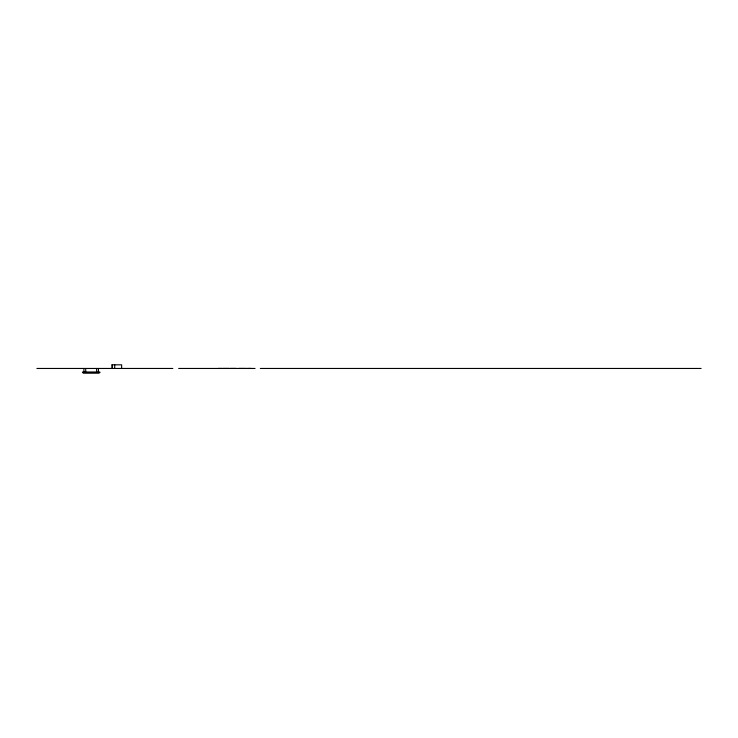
<?xml version="1.0" encoding="UTF-8"?>
<svg xmlns="http://www.w3.org/2000/svg" width="738" height="738" viewBox="0 0 738 738"><rect width="100%" height="100%" fill="white"/><g stroke="black" fill="none" stroke-linecap="round" stroke-linejoin="round"><path stroke-width="1.11" d="M112.028 364.821L121.632 364.821L121.632 368.456M218.319 368.437L222.12 368.437M222.959 368.437L229.048 368.437M230.062 368.437L236.16 368.437M238.9 368.437L244.638 368.437M245.247 368.437L246.344 368.437M247.442 368.437L251.215 368.437M36.9 368.456L172.821 368.456M178.679 368.456L255.062 368.456M260.329 368.456L701.1 368.456M82.453 372.09L99.907 372.09M82.453 372.459L99.907 372.459M83.182 373.179L99.178 373.179M114.722 364.821L114.722 368.456M112.333 364.821L112.333 368.456M112.102 364.821L112.102 368.456M98.422 368.456L98.449 372.09M96.632 368.456L96.632 372.09M85.728 368.456L85.728 372.09M83.901 368.456L83.938 372.09"/></g></svg>
